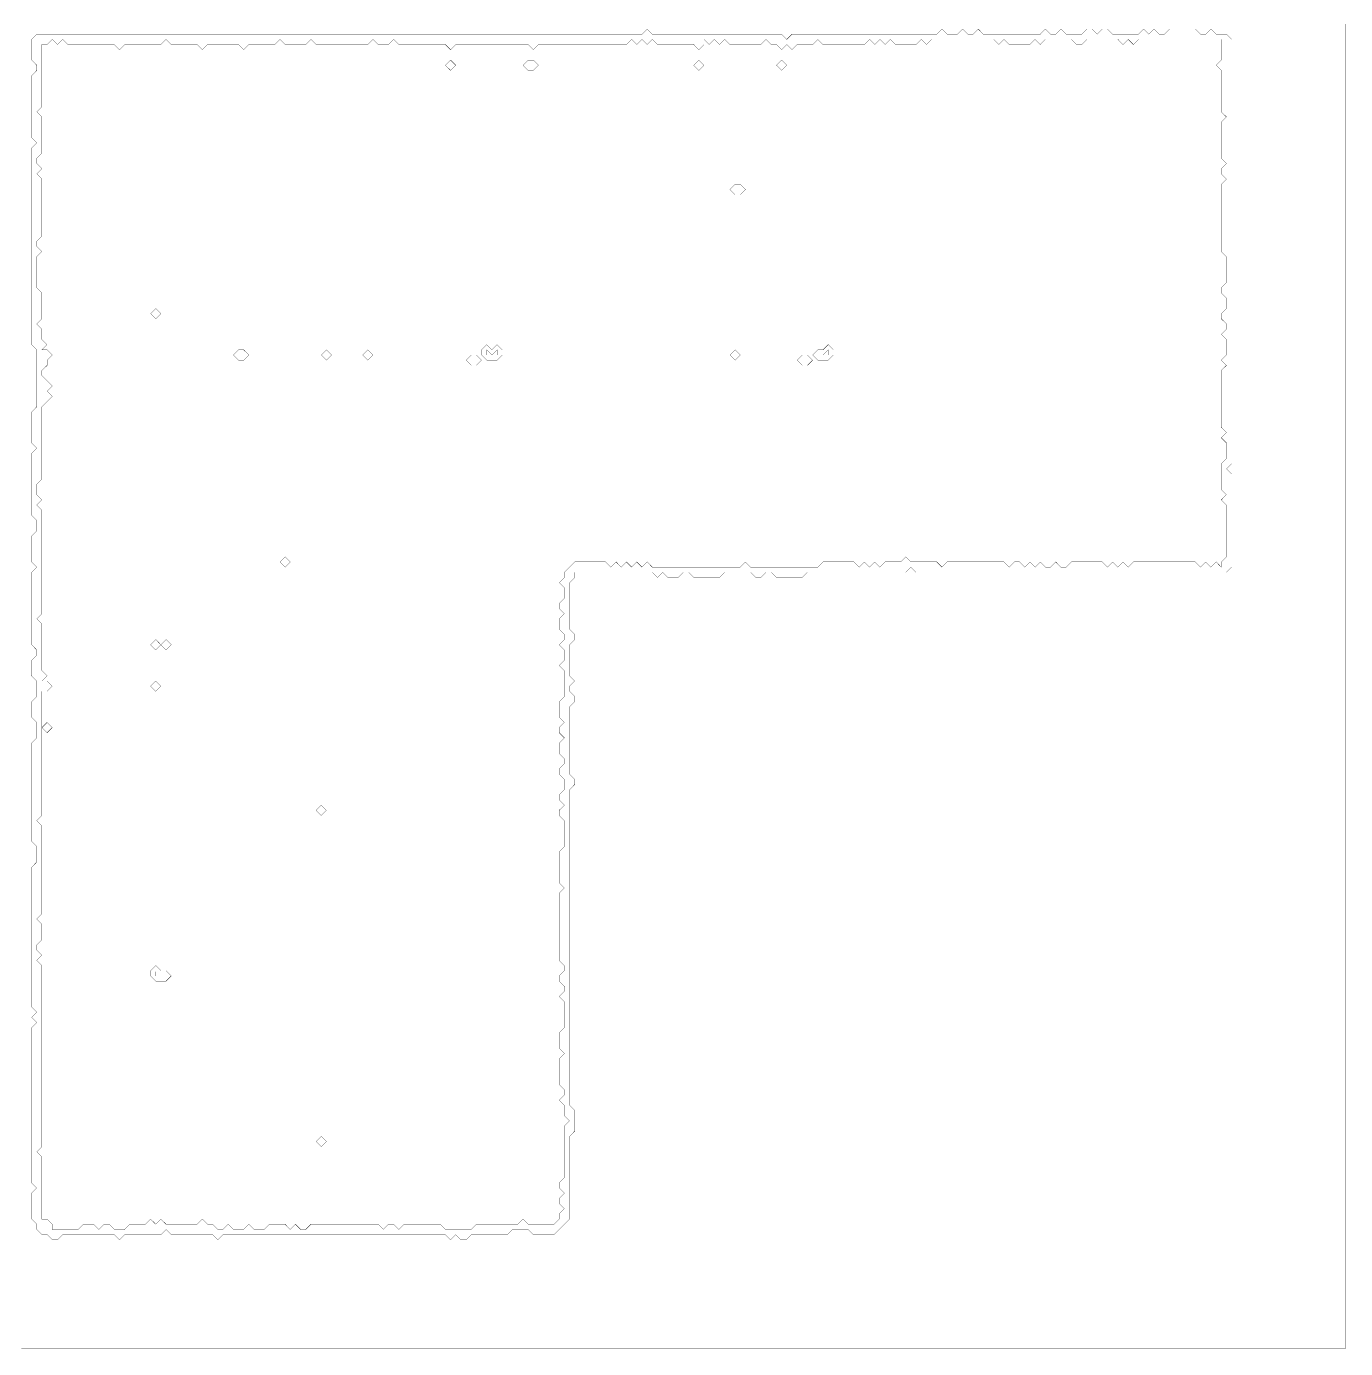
# Model space of a CAD drawing. Header units: metres. Extents: x 0 to 5298, y -5298 to 0.
# Drawn here: x 2654 to 5298, y -5298 to -2649 of the extents above; entities that cross this region are included whole.
import ezdxf

# ---------------------------------------------------------------- set-up
doc = ezdxf.new("R2010")
doc.units = ezdxf.units.M
doc.layers.add('conductor', color=1, linetype='Continuous')
doc.layers.add('substrate', color=5, linetype='Continuous')

msp = doc.modelspace()

# ---------------------------------------------------------------- linework, layer by layer
at = {"layer": 'conductor', "const_width": 0.5}
for points in [[(2705.8, -2674.7), (2695.5, -2685.1), (2685.1, -2685.1), (2685.1, -2695.5), (2685.1, -2705.8), (2685.1, -2716.2), (2685.1, -2726.6), (2685.1, -2736.9), (2685.1, -2747.3), (2685.1, -2757.7), (2685.1, -2768), (2685.1, -2778.4), (2685.1, -2788.8), (2685.1, -2799.1), (2685.1, -2809.5), (2674.7, -2819.9), (2685.1, -2830.2), (2685.1, -2840.6), (2685.1, -2851), (2685.1, -2861.3), (2685.1, -2871.7), (2685.1, -2882.1), (2685.1, -2892.4), (2685.1, -2902.8), (2674.7, -2913.2), (2674.7, -2923.5), (2685.1, -2933.9), (2674.7, -2944.3), (2685.1, -2954.6), (2685.1, -2965), (2685.1, -2975.4), (2685.1, -2985.8), (2685.1, -2996.1), (2685.1, -3006.5), (2685.1, -3016.9), (2685.1, -3027.2), (2685.1, -3037.6), (2685.1, -3048), (2685.1, -3058.3), (2685.1, -3068.7), (2674.7, -3079.1), (2674.7, -3089.4), (2685.1, -3099.8), (2674.7, -3110.2), (2674.7, -3120.5), (2674.7, -3130.9), (2674.7, -3141.3), (2674.7, -3151.6), (2674.7, -3162), (2674.7, -3172.4), (2685.1, -3182.7), (2685.1, -3193.1), (2685.1, -3203.5), (2685.1, -3213.8), (2685.1, -3224.2), (2685.1, -3234.6), (2674.7, -3244.9), (2685.1, -3255.3), (2685.1, -3265.7), (2685.1, -3276), (2695.5, -3286.4), (2685.1, -3296.8), (2695.5, -3296.8), (2705.8, -3307.1), (2695.5, -3317.5), (2695.5, -3327.9), (2685.1, -3338.2), (2685.1, -3348.6), (2695.5, -3359), (2705.8, -3369.3), (2695.5, -3379.7), (2705.8, -3390.1), (2695.5, -3400.4), (2685.1, -3410.8), (2685.1, -3421.2), (2685.1, -3431.5), (2685.1, -3441.9), (2685.1, -3452.3), (2685.1, -3462.6), (2685.1, -3473), (2685.1, -3483.4), (2685.1, -3493.7), (2685.1, -3504.1), (2685.1, -3514.5), (2685.1, -3524.8), (2685.1, -3535.2), (2685.1, -3545.6), (2685.1, -3555.9), (2674.7, -3566.3), (2674.7, -3576.7), (2674.7, -3587), (2685.1, -3597.4), (2674.7, -3607.8), (2685.1, -3618.1), (2685.1, -3628.5), (2685.1, -3638.9), (2685.1, -3649.2), (2685.1, -3659.6), (2685.1, -3670), (2685.1, -3680.4), (2685.1, -3690.7), (2685.1, -3701.1), (2685.1, -3711.5), (2685.1, -3721.8), (2685.1, -3732.2), (2685.1, -3742.6), (2685.1, -3752.9), (2685.1, -3763.3), (2685.1, -3773.7), (2685.1, -3784), (2685.1, -3794.4), (2685.1, -3804.8), (2685.1, -3815.1), (2685.1, -3825.5), (2674.7, -3835.9), (2685.1, -3846.2), (2685.1, -3856.6), (2685.1, -3867), (2685.1, -3877.3), (2685.1, -3887.7), (2685.1, -3898.1), (2685.1, -3908.4), (2685.1, -3918.8), (2685.1, -3929.2), (2685.1, -3939.5), (2695.5, -3949.9), (2685.1, -3960.3), (2695.5, -3960.3), (2705.8, -3970.6), (2695.5, -3981), (2685.1, -3981), (2685.1, -3991.4), (2685.1, -4001.7), (2685.1, -4012.1), (2685.1, -4022.5), (2685.1, -4032.8), (2685.1, -4043.2), (2685.1, -4053.6), (2685.1, -4063.9), (2685.1, -4074.3), (2685.1, -4084.7), (2685.1, -4095), (2685.1, -4105.4), (2685.1, -4115.8), (2685.1, -4126.1), (2685.1, -4136.5), (2685.1, -4146.9), (2685.1, -4157.2), (2685.1, -4167.6), (2685.1, -4178), (2685.1, -4188.3), (2685.1, -4198.7), (2685.1, -4209.1), (2685.1, -4219.4), (2685.1, -4229.8), (2674.7, -4240.2), (2685.1, -4250.5), (2685.1, -4260.9), (2685.1, -4271.3), (2685.1, -4281.6), (2685.1, -4292), (2685.1, -4302.4), (2685.1, -4312.8), (2685.1, -4323.1), (2685.1, -4333.5), (2685.1, -4343.9), (2685.1, -4354.2), (2685.1, -4364.6), (2685.1, -4375), (2685.1, -4385.3), (2685.1, -4395.7), (2685.1, -4406.1), (2685.1, -4416.4), (2685.1, -4426.8), (2674.7, -4437.2), (2685.1, -4447.5), (2685.1, -4457.9), (2685.1, -4468.3), (2685.1, -4478.6), (2674.7, -4489), (2674.7, -4499.4), (2685.1, -4509.7), (2674.7, -4520.1), (2685.1, -4530.5), (2685.1, -4540.8), (2685.1, -4551.2), (2685.1, -4561.6), (2685.1, -4571.9), (2685.1, -4582.3), (2685.1, -4592.7), (2685.1, -4603), (2685.1, -4613.4), (2685.1, -4623.8), (2685.1, -4634.1), (2685.1, -4644.5), (2685.1, -4654.9), (2685.1, -4665.2), (2685.1, -4675.6), (2685.1, -4686), (2685.1, -4696.3), (2685.1, -4706.7), (2685.1, -4717.1), (2685.1, -4727.4), (2685.1, -4737.8), (2685.1, -4748.2), (2685.1, -4758.5), (2685.1, -4768.9), (2685.1, -4779.3), (2685.1, -4789.6), (2685.1, -4800), (2685.1, -4810.4), (2685.1, -4820.7), (2685.1, -4831.1), (2685.1, -4841.5), (2685.1, -4851.8), (2685.1, -4862.2), (2685.1, -4872.6), (2685.1, -4882.9), (2685.1, -4893.3), (2674.7, -4903.7), (2685.1, -4914), (2685.1, -4924.4), (2685.1, -4934.8), (2685.1, -4945.1), (2685.1, -4955.5), (2685.1, -4965.9), (2685.1, -4976.2), (2685.1, -4986.6), (2685.1, -4997), (2685.1, -5007.4), (2685.1, -5017.7), (2685.1, -5028.1), (2685.1, -5038.5), (2695.5, -5038.5), (2705.8, -5048.8), (2705.8, -5059.2), (2716.2, -5059.2), (2726.6, -5059.2), (2736.9, -5059.2), (2747.3, -5059.2), (2757.7, -5059.2), (2768, -5048.8), (2778.4, -5048.8), (2788.8, -5048.8), (2799.1, -5059.2), (2809.5, -5048.8), (2819.9, -5048.8), (2830.2, -5059.2), (2840.6, -5059.2), (2851, -5059.2), (2861.3, -5048.8), (2871.7, -5048.8), (2882.1, -5048.8), (2892.4, -5048.8), (2902.8, -5038.5), (2913.2, -5048.8), (2923.5, -5038.5), (2933.9, -5048.8), (2944.3, -5048.8), (2954.6, -5048.8), (2965, -5048.8), (2975.4, -5048.8), (2985.8, -5048.8), (2996.1, -5048.8), (3006.5, -5038.5), (3016.9, -5048.8), (3027.2, -5048.8), (3037.6, -5059.2), (3048, -5059.2), (3058.3, -5048.8), (3068.7, -5059.2), (3079.1, -5059.2), (3089.4, -5059.2), (3099.8, -5048.8), (3110.2, -5059.2), (3120.5, -5059.2), (3130.9, -5059.2), (3141.3, -5048.8), (3151.6, -5048.8), (3162, -5048.8), (3172.4, -5048.8), (3182.7, -5059.2), (3193.1, -5048.8), (3203.5, -5059.2), (3213.8, -5059.2), (3224.2, -5048.8), (3234.6, -5048.8), (3244.9, -5048.8), (3255.3, -5048.8), (3265.7, -5048.8), (3276, -5048.8), (3286.4, -5048.8), (3296.8, -5048.8), (3307.1, -5048.8), (3317.5, -5048.8), (3327.9, -5048.8), (3338.2, -5048.8), (3348.6, -5048.8), (3359, -5048.8), (3369.3, -5059.2), (3379.7, -5048.8), (3390.1, -5048.8), (3400.4, -5059.2), (3410.8, -5048.8), (3421.2, -5048.8), (3431.5, -5048.8), (3441.9, -5048.8), (3452.3, -5048.8), (3462.6, -5048.8), (3473, -5048.8), (3483.4, -5048.8), (3493.7, -5059.2), (3504.1, -5059.2), (3514.5, -5059.2), (3524.8, -5059.2), (3535.2, -5059.2), (3545.6, -5059.2), (3555.9, -5048.8), (3566.3, -5048.8), (3576.7, -5048.8), (3587, -5048.8), (3597.4, -5048.8), (3607.8, -5048.8), (3618.1, -5048.8), (3628.5, -5048.8), (3638.9, -5048.8), (3649.2, -5038.5), (3659.6, -5048.8), (3670, -5048.8), (3680.4, -5048.8), (3690.7, -5048.8), (3701.1, -5048.8), (3711.5, -5048.8), (3721.8, -5038.5), (3721.8, -5028.1), (3732.2, -5017.7), (3721.8, -5007.4), (3721.8, -4997), (3732.2, -4986.6), (3721.8, -4976.2), (3721.8, -4965.9), (3732.2, -4955.5), (3732.2, -4945.1), (3732.2, -4934.8), (3732.2, -4924.4), (3732.2, -4914), (3732.2, -4903.7), (3732.2, -4893.3), (3732.2, -4882.9), (3732.2, -4872.6), (3732.2, -4862.2), (3732.2, -4851.8), (3742.6, -4841.5), (3732.2, -4831.1), (3732.2, -4820.7), (3732.2, -4810.4), (3721.8, -4800), (3732.2, -4789.6), (3732.2, -4779.3), (3721.8, -4768.9), (3721.8, -4758.5), (3721.8, -4748.2), (3721.8, -4737.8), (3721.8, -4727.4), (3721.8, -4717.1), (3732.2, -4706.7), (3721.8, -4696.3), (3721.8, -4686), (3721.8, -4675.6), (3721.8, -4665.2), (3732.2, -4654.9), (3732.2, -4644.5), (3732.2, -4634.1), (3732.2, -4623.8), (3732.2, -4613.4), (3732.2, -4603), (3721.8, -4592.7), (3732.2, -4582.3), (3732.2, -4571.9), (3721.8, -4561.6), (3721.8, -4551.2), (3732.2, -4540.8), (3732.2, -4530.5), (3721.8, -4520.1), (3721.8, -4509.7), (3721.8, -4499.4), (3721.8, -4489), (3721.8, -4478.6), (3721.8, -4468.3), (3721.8, -4457.9), (3721.8, -4447.5), (3721.8, -4437.2), (3721.8, -4426.8), (3721.8, -4416.4), (3721.8, -4406.1), (3721.8, -4395.7), (3721.8, -4385.3), (3732.2, -4375), (3721.8, -4364.6), (3721.8, -4354.2), (3721.8, -4343.9), (3721.8, -4333.5), (3721.8, -4323.1), (3721.8, -4312.8), (3721.8, -4302.4), (3732.2, -4292), (3732.2, -4281.6), (3732.2, -4271.3), (3732.2, -4260.9), (3732.2, -4250.5), (3732.2, -4240.2), (3721.8, -4229.8), (3721.8, -4219.4), (3732.2, -4209.1), (3721.8, -4198.7), (3721.8, -4188.3), (3732.2, -4178), (3732.2, -4167.6), (3732.2, -4157.2), (3721.8, -4146.9), (3721.8, -4136.5), (3732.2, -4126.1), (3732.2, -4115.8), (3721.8, -4105.4), (3721.8, -4095), (3721.8, -4084.7), (3732.2, -4074.3), (3721.8, -4063.9), (3721.8, -4053.6), (3732.2, -4043.2), (3721.8, -4032.8), (3721.8, -4022.5), (3721.8, -4012.1), (3721.8, -4001.7), (3732.2, -3991.4), (3732.2, -3981), (3732.2, -3970.6), (3732.2, -3960.3), (3732.2, -3949.9), (3732.2, -3939.5), (3721.8, -3929.2), (3732.2, -3918.8), (3732.2, -3908.4), (3732.2, -3898.1), (3721.8, -3887.7), (3732.2, -3877.3), (3732.2, -3867), (3721.8, -3856.6), (3721.8, -3846.2), (3721.8, -3835.9), (3732.2, -3825.5), (3721.8, -3815.1), (3721.8, -3804.8), (3732.2, -3794.4), (3732.2, -3784), (3732.2, -3773.7), (3721.8, -3763.3), (3732.2, -3752.9), (3732.2, -3742.6), (3742.6, -3732.2), (3752.9, -3721.8), (3763.3, -3721.8), (3773.7, -3721.8), (3784, -3721.8), (3794.4, -3721.8), (3804.8, -3721.8), (3815.1, -3721.8), (3825.5, -3732.2), (3835.9, -3721.8), (3846.2, -3732.2), (3856.6, -3721.8), (3867, -3732.2), (3877.3, -3721.8), (3887.7, -3732.2), (3898.1, -3721.8), (3908.4, -3732.2), (3918.8, -3732.2), (3929.2, -3732.2), (3939.5, -3732.2), (3949.9, -3732.2), (3960.3, -3732.2), (3970.6, -3732.2), (3981, -3732.2), (3991.4, -3732.2), (4001.7, -3732.2), (4012.1, -3732.2), (4022.5, -3732.2), (4032.8, -3732.2), (4043.2, -3732.2), (4053.6, -3732.2), (4063.9, -3732.2), (4074.3, -3732.2), (4084.7, -3732.2), (4095, -3721.8), (4105.4, -3732.2), (4115.8, -3732.2), (4126.1, -3732.2), (4136.5, -3732.2), (4146.9, -3732.2), (4157.2, -3732.2), (4167.6, -3732.2), (4178, -3732.2), (4188.3, -3732.2), (4198.7, -3732.2), (4209.1, -3732.2), (4219.4, -3732.2), (4229.8, -3732.2), (4240.2, -3732.2), (4250.5, -3721.8), (4260.9, -3721.8), (4271.3, -3721.8), (4281.6, -3721.8), (4292, -3721.8), (4302.4, -3721.8), (4312.8, -3721.8), (4323.1, -3732.2), (4333.5, -3721.8), (4343.9, -3732.2), (4354.2, -3721.8), (4364.6, -3732.2), (4375, -3721.8), (4385.3, -3721.8), (4395.7, -3721.8), (4406.1, -3721.8), (4416.4, -3711.5), (4426.8, -3721.8), (4437.2, -3721.8), (4447.5, -3721.8), (4457.9, -3721.8), (4468.3, -3721.8), (4478.6, -3721.8), (4489, -3732.2), (4499.4, -3721.8), (4509.7, -3721.8), (4520.1, -3721.8), (4530.5, -3721.8), (4540.8, -3721.8), (4551.2, -3721.8), (4561.6, -3721.8), (4571.9, -3721.8), (4582.3, -3721.8), (4592.7, -3721.8), (4603, -3721.8), (4613.4, -3721.8), (4623.8, -3732.2), (4634.1, -3721.8), (4644.5, -3721.8), (4654.9, -3732.2), (4665.2, -3721.8), (4675.6, -3732.2), (4686, -3721.8), (4696.3, -3732.2), (4706.7, -3732.2), (4717.1, -3721.8), (4727.4, -3732.2), (4737.8, -3732.2), (4748.2, -3721.8), (4758.5, -3721.8), (4768.9, -3721.8), (4779.3, -3721.8), (4789.6, -3721.8), (4800, -3721.8), (4810.4, -3721.8), (4820.7, -3732.2), (4831.1, -3721.8), (4841.5, -3732.2), (4851.8, -3721.8), (4862.2, -3732.2), (4872.6, -3721.8), (4882.9, -3721.8), (4893.3, -3721.8), (4903.7, -3721.8), (4914, -3721.8), (4924.4, -3721.8), (4934.8, -3721.8), (4945.1, -3721.8), (4955.5, -3721.8), (4965.9, -3721.8), (4976.2, -3721.8), (4986.6, -3721.8), (4997, -3721.8), (5007.4, -3732.2), (5017.7, -3721.8), (5028.1, -3732.2), (5038.5, -3721.8), (5048.8, -3732.2), (5048.8, -3721.8), (5059.2, -3711.5), (5059.2, -3701.1), (5059.2, -3690.7), (5059.2, -3680.4), (5059.2, -3670), (5059.2, -3659.6), (5059.2, -3649.2), (5059.2, -3638.9), (5059.2, -3628.5), (5059.2, -3618.1), (5059.2, -3607.8), (5048.8, -3597.4), (5059.2, -3587), (5048.8, -3576.7), (5048.8, -3566.3), (5048.8, -3555.9), (5048.8, -3545.6), (5048.8, -3535.2), (5048.8, -3524.8), (5059.2, -3514.5), (5059.2, -3504.1), (5059.2, -3493.7), (5059.2, -3483.4), (5048.8, -3473), (5059.2, -3462.6), (5048.8, -3452.3), (5048.8, -3441.9), (5048.8, -3431.5), (5048.8, -3421.2), (5048.8, -3410.8), (5048.8, -3400.4), (5048.8, -3390.1), (5048.8, -3379.7), (5048.8, -3369.3), (5048.8, -3359), (5048.8, -3348.6), (5048.8, -3338.2), (5059.2, -3327.9), (5048.8, -3317.5), (5059.2, -3307.1), (5059.2, -3296.8), (5059.2, -3286.4), (5059.2, -3276), (5048.8, -3265.7), (5059.2, -3255.3), (5059.2, -3244.9), (5048.8, -3234.6), (5048.8, -3224.2), (5059.2, -3213.8), (5059.2, -3203.5), (5059.2, -3193.1), (5048.8, -3182.7), (5048.8, -3172.4), (5059.2, -3162), (5059.2, -3151.6), (5059.2, -3141.3), (5059.2, -3130.9), (5059.2, -3120.5), (5059.2, -3110.2), (5048.8, -3099.8), (5048.8, -3089.4), (5048.8, -3079.1), (5048.8, -3068.7), (5048.8, -3058.3), (5048.8, -3048), (5048.8, -3037.6), (5048.8, -3027.2), (5048.8, -3016.9), (5048.8, -3006.5), (5048.8, -2996.1), (5048.8, -2985.8), (5048.8, -2975.4), (5048.8, -2965), (5059.2, -2954.6), (5048.8, -2944.3), (5048.8, -2933.9), (5059.2, -2923.5), (5048.8, -2913.2), (5048.8, -2902.8), (5048.8, -2892.4), (5048.8, -2882.1), (5048.8, -2871.7), (5048.8, -2861.3), (5048.8, -2851), (5048.8, -2840.6), (5059.2, -2830.2), (5048.8, -2819.9), (5048.8, -2809.5), (5048.8, -2799.1), (5048.8, -2788.8), (5048.8, -2778.4), (5048.8, -2768), (5048.8, -2757.7), (5048.8, -2747.3), (5048.8, -2736.9), (5038.5, -2726.6), (5048.8, -2716.2), (5048.8, -2705.8), (5048.8, -2695.5), (5048.8, -2685.1), (5048.8, -2674.7), (5038.5, -2674.7), (5028.1, -2674.7), (5017.7, -2674.7), (5007.4, -2674.7), (4997, -2674.7), (4986.6, -2674.7), (4976.2, -2674.7), (4965.9, -2674.7), (4955.5, -2674.7), (4945.1, -2674.7), (4934.8, -2674.7), (4924.4, -2674.7), (4914, -2674.7), (4903.7, -2674.7), (4893.3, -2674.7), (4882.9, -2674.7), (4872.6, -2685.1), (4862.2, -2674.7), (4851.8, -2685.1), (4841.5, -2674.7), (4831.1, -2674.7), (4820.7, -2674.7), (4810.4, -2674.7), (4800, -2674.7), (4789.6, -2674.7), (4779.3, -2674.7), (4768.9, -2685.1), (4758.5, -2685.1), (4748.2, -2674.7), (4737.8, -2674.7), (4727.4, -2674.7), (4717.1, -2674.7), (4706.7, -2674.7), (4696.3, -2674.7), (4686, -2685.1), (4675.6, -2674.7), (4665.2, -2685.1), (4654.9, -2685.1), (4644.5, -2685.1), (4634.1, -2685.1), (4623.8, -2685.1), (4613.4, -2674.7), (4603, -2685.1), (4592.7, -2674.7), (4582.3, -2674.7), (4571.9, -2674.7), (4561.6, -2674.7), (4551.2, -2674.7), (4540.8, -2674.7), (4530.5, -2674.7), (4520.1, -2674.7), (4509.7, -2674.7), (4499.4, -2674.7), (4489, -2674.7), (4478.6, -2674.7), (4468.3, -2674.7), (4457.9, -2685.1), (4447.5, -2674.7), (4437.2, -2685.1), (4426.8, -2685.1), (4416.4, -2685.1), (4406.1, -2685.1), (4395.7, -2685.1), (4385.3, -2674.7), (4375, -2685.1), (4364.6, -2674.7), (4354.2, -2685.1), (4343.9, -2674.7), (4333.5, -2685.1), (4323.1, -2685.1), (4312.8, -2685.1), (4302.4, -2685.1), (4292, -2685.1), (4281.6, -2685.1), (4271.3, -2685.1), (4260.9, -2685.1), (4250.5, -2685.1), (4240.2, -2674.7), (4229.8, -2685.1), (4219.4, -2685.1), (4209.1, -2685.1), (4198.7, -2685.1), (4188.3, -2695.5), (4178, -2685.1), (4167.6, -2695.5), (4157.2, -2685.1), (4146.9, -2685.1), (4136.5, -2674.7), (4126.1, -2685.1), (4115.8, -2685.1), (4105.4, -2685.1), (4095, -2685.1), (4084.7, -2685.1), (4074.3, -2685.1), (4063.9, -2685.1), (4053.6, -2674.7), (4043.2, -2685.1), (4032.8, -2674.7), (4022.5, -2685.1), (4012.1, -2674.7), (4012.1, -2685.1), (4001.7, -2695.5), (3991.4, -2685.1), (3981, -2685.1), (3970.6, -2685.1), (3960.3, -2685.1), (3949.9, -2685.1), (3939.5, -2685.1), (3929.2, -2685.1), (3918.8, -2685.1), (3908.4, -2674.7), (3898.1, -2685.1), (3887.7, -2674.7), (3877.3, -2685.1), (3867, -2674.7), (3856.6, -2685.1), (3846.2, -2685.1), (3835.9, -2685.1), (3825.5, -2685.1), (3815.1, -2685.1), (3804.8, -2685.1), (3794.4, -2685.1), (3784, -2685.1), (3773.7, -2685.1), (3763.3, -2685.1), (3752.9, -2685.1), (3742.6, -2685.1), (3732.2, -2685.1), (3721.8, -2685.1), (3711.5, -2685.1), (3701.1, -2685.1), (3690.7, -2685.1), (3680.4, -2685.1), (3670, -2695.5), (3659.6, -2685.1), (3649.2, -2685.1), (3638.9, -2685.1), (3628.5, -2685.1), (3618.1, -2685.1), (3607.8, -2685.1), (3597.4, -2685.1), (3587, -2685.1), (3576.7, -2685.1), (3566.3, -2685.1), (3555.9, -2685.1), (3545.6, -2685.1), (3535.2, -2685.1), (3524.8, -2685.1), (3514.5, -2685.1), (3504.1, -2695.5), (3493.7, -2685.1), (3483.4, -2685.1), (3473, -2685.1), (3462.6, -2685.1), (3452.3, -2685.1), (3441.9, -2685.1), (3431.5, -2685.1), (3421.2, -2685.1), (3410.8, -2685.1), (3400.4, -2685.1), (3390.1, -2674.7), (3379.7, -2685.1), (3369.3, -2685.1), (3359, -2685.1), (3348.6, -2674.7), (3338.2, -2685.1), (3327.9, -2685.1), (3317.5, -2685.1), (3307.1, -2685.1), (3296.8, -2685.1), (3286.4, -2685.1), (3276, -2685.1), (3265.7, -2685.1), (3255.3, -2685.1), (3244.9, -2685.1), (3234.6, -2685.1), (3224.2, -2674.7), (3213.8, -2685.1), (3203.5, -2685.1), (3193.1, -2685.1), (3182.7, -2685.1), (3172.4, -2685.1), (3162, -2674.7), (3151.6, -2685.1), (3141.3, -2685.1), (3130.9, -2685.1), (3120.5, -2685.1), (3110.2, -2685.1), (3099.8, -2685.1), (3089.4, -2695.5), (3079.1, -2685.1), (3068.7, -2685.1), (3058.3, -2685.1), (3048, -2685.1), (3037.6, -2685.1), (3027.2, -2685.1), (3016.9, -2685.1), (3006.5, -2695.5), (2996.1, -2685.1), (2985.8, -2685.1), (2975.4, -2685.1), (2965, -2685.1), (2954.6, -2685.1), (2944.3, -2685.1), (2933.9, -2674.7), (2923.5, -2685.1), (2913.2, -2685.1), (2902.8, -2685.1), (2892.4, -2685.1), (2882.1, -2685.1), (2871.7, -2685.1), (2861.3, -2685.1), (2851, -2685.1), (2840.6, -2695.5), (2830.2, -2685.1), (2819.9, -2685.1), (2809.5, -2685.1), (2799.1, -2685.1), (2788.8, -2685.1), (2778.4, -2685.1), (2768, -2685.1), (2757.7, -2685.1), (2747.3, -2685.1), (2736.9, -2685.1), (2726.6, -2674.7), (2716.2, -2685.1)], [(3493.7, -2726.6), (3504.1, -2716.2), (3514.5, -2726.6), (3504.1, -2736.9)], [(3649.2, -2726.6), (3659.6, -2716.2), (3670, -2716.2), (3680.4, -2726.6), (3670, -2736.9), (3659.6, -2736.9)], [(3991.4, -2726.6), (4001.7, -2716.2), (4012.1, -2726.6), (4001.7, -2736.9)], [(4157.2, -2726.6), (4167.6, -2716.2), (4178, -2726.6), (4167.6, -2736.9)], [(4063.9, -2975.4), (4074.3, -2965), (4084.7, -2965), (4095, -2975.4), (4084.7, -2985.8), (4074.3, -2985.8)], [(2902.8, -3224.2), (2913.2, -3213.8), (2923.5, -3224.2), (2913.2, -3234.6)], [(3068.7, -3307.1), (3079.1, -3296.8), (3089.4, -3296.8), (3099.8, -3307.1), (3089.4, -3317.5), (3079.1, -3317.5)], [(3244.9, -3307.1), (3255.3, -3296.8), (3265.7, -3307.1), (3255.3, -3317.5)], [(3327.9, -3307.1), (3338.2, -3296.8), (3348.6, -3307.1), (3338.2, -3317.5)], [(3535.2, -3317.5), (3545.6, -3307.1), (3555.9, -3307.1), (3566.3, -3317.5), (3555.9, -3327.9), (3545.6, -3327.9)], [(3566.3, -3296.8), (3576.7, -3286.4), (3587, -3296.8), (3597.4, -3286.4), (3607.8, -3296.8), (3607.8, -3307.1), (3597.4, -3317.5), (3587, -3317.5), (3576.7, -3317.5), (3566.3, -3307.1)], [(4063.9, -3307.1), (4074.3, -3296.8), (4084.7, -3307.1), (4074.3, -3317.5)], [(4198.7, -3317.5), (4209.1, -3307.1), (4219.4, -3307.1), (4229.8, -3317.5), (4219.4, -3327.9), (4209.1, -3327.9)], [(4250.5, -3296.8), (4260.9, -3286.4), (4271.3, -3296.8), (4271.3, -3307.1), (4260.9, -3317.5), (4250.5, -3317.5), (4240.2, -3317.5), (4229.8, -3307.1), (4240.2, -3296.8)], [(3162, -3721.8), (3172.4, -3711.5), (3182.7, -3721.8), (3172.4, -3732.2)], [(2902.8, -3887.7), (2913.2, -3877.3), (2923.5, -3887.7), (2913.2, -3898.1)], [(2923.5, -3887.7), (2933.9, -3877.3), (2944.3, -3887.7), (2933.9, -3898.1)], [(2902.8, -3970.6), (2913.2, -3960.3), (2923.5, -3970.6), (2913.2, -3981)], [(2685.1, -4053.6), (2695.5, -4043.2), (2705.8, -4053.6), (2695.5, -4063.9)], [(3234.6, -4219.4), (3244.9, -4209.1), (3255.3, -4219.4), (3244.9, -4229.8)], [(2902.8, -4540.8), (2913.2, -4530.5), (2923.5, -4540.8), (2933.9, -4540.8), (2944.3, -4551.2), (2933.9, -4561.6), (2923.5, -4561.6), (2913.2, -4561.6), (2902.8, -4551.2)], [(3234.6, -4882.9), (3244.9, -4872.6), (3255.3, -4882.9), (3244.9, -4893.3)]]:
    msp.add_lwpolyline(points, close=True, dxfattribs=at)
at = {"layer": 'substrate', "const_width": 0.5}
msp.add_lwpolyline([(2643.6, -5297.6), (2654, -5297.6), (2664.4, -5297.6), (2674.7, -5297.6), (2685.1, -5297.6), (2695.5, -5297.6), (2705.8, -5297.6), (2716.2, -5297.6), (2726.6, -5297.6), (2736.9, -5297.6), (2747.3, -5297.6), (2757.7, -5297.6), (2768, -5297.6), (2778.4, -5297.6), (2788.8, -5297.6), (2799.1, -5297.6), (2809.5, -5297.6), (2819.9, -5297.6), (2830.2, -5297.6), (2840.6, -5297.6), (2851, -5297.6), (2861.3, -5297.6), (2871.7, -5297.6), (2882.1, -5297.6), (2892.4, -5297.6), (2902.8, -5297.6), (2913.2, -5297.6), (2923.5, -5297.6), (2933.9, -5297.6), (2944.3, -5297.6), (2954.6, -5297.6), (2965, -5297.6), (2975.4, -5297.6), (2985.8, -5297.6), (2996.1, -5297.6), (3006.5, -5297.6), (3016.9, -5297.6), (3027.2, -5297.6), (3037.6, -5297.6), (3048, -5297.6), (3058.3, -5297.6), (3068.7, -5297.6), (3079.1, -5297.6), (3089.4, -5297.6), (3099.8, -5297.6), (3110.2, -5297.6), (3120.5, -5297.6), (3130.9, -5297.6), (3141.3, -5297.6), (3151.6, -5297.6), (3162, -5297.6), (3172.4, -5297.6), (3182.7, -5297.6), (3193.1, -5297.6), (3203.5, -5297.6), (3213.8, -5297.6), (3224.2, -5297.6), (3234.6, -5297.6), (3244.9, -5297.6), (3255.3, -5297.6), (3265.7, -5297.6), (3276, -5297.6), (3286.4, -5297.6), (3296.8, -5297.6), (3307.1, -5297.6), (3317.5, -5297.6), (3327.9, -5297.6), (3338.2, -5297.6), (3348.6, -5297.6), (3359, -5297.6), (3369.3, -5297.6), (3379.7, -5297.6), (3390.1, -5297.6), (3400.4, -5297.6), (3410.8, -5297.6), (3421.2, -5297.6), (3431.5, -5297.6), (3441.9, -5297.6), (3452.3, -5297.6), (3462.6, -5297.6), (3473, -5297.6), (3483.4, -5297.6), (3493.7, -5297.6), (3504.1, -5297.6), (3514.5, -5297.6), (3524.8, -5297.6), (3535.2, -5297.6), (3545.6, -5297.6), (3555.9, -5297.6), (3566.3, -5297.6), (3576.7, -5297.6), (3587, -5297.6), (3597.4, -5297.6), (3607.8, -5297.6), (3618.1, -5297.6), (3628.5, -5297.6), (3638.9, -5297.6), (3649.2, -5297.6), (3659.6, -5297.6), (3670, -5297.6), (3680.4, -5297.6), (3690.7, -5297.6), (3701.1, -5297.6), (3711.5, -5297.6), (3721.8, -5297.6), (3732.2, -5297.6), (3742.6, -5297.6), (3752.9, -5297.6), (3763.3, -5297.6), (3773.7, -5297.6), (3784, -5297.6), (3794.4, -5297.6), (3804.8, -5297.6), (3815.1, -5297.6), (3825.5, -5297.6), (3835.9, -5297.6), (3846.2, -5297.6), (3856.6, -5297.6), (3867, -5297.6), (3877.3, -5297.6), (3887.7, -5297.6), (3898.1, -5297.6), (3908.4, -5297.6), (3918.8, -5297.6), (3929.2, -5297.6), (3939.5, -5297.6), (3949.9, -5297.6), (3960.3, -5297.6), (3970.6, -5297.6), (3981, -5297.6), (3991.4, -5297.6), (4001.7, -5297.6), (4012.1, -5297.6), (4022.5, -5297.6), (4032.8, -5297.6), (4043.2, -5297.6), (4053.6, -5297.6), (4063.9, -5297.6), (4074.3, -5297.6), (4084.7, -5297.6), (4095, -5297.6), (4105.4, -5297.6), (4115.8, -5297.6), (4126.1, -5297.6), (4136.5, -5297.6), (4146.9, -5297.6), (4157.2, -5297.6), (4167.6, -5297.6), (4178, -5297.6), (4188.3, -5297.6), (4198.7, -5297.6), (4209.1, -5297.6), (4219.4, -5297.6), (4229.8, -5297.6), (4240.2, -5297.6), (4250.5, -5297.6), (4260.9, -5297.6), (4271.3, -5297.6), (4281.6, -5297.6), (4292, -5297.6), (4302.4, -5297.6), (4312.8, -5297.6), (4323.1, -5297.6), (4333.5, -5297.6), (4343.9, -5297.6), (4354.2, -5297.6), (4364.6, -5297.6), (4375, -5297.6), (4385.3, -5297.6), (4395.7, -5297.6), (4406.1, -5297.6), (4416.4, -5297.6), (4426.8, -5297.6), (4437.2, -5297.6), (4447.5, -5297.6), (4457.9, -5297.6), (4468.3, -5297.6), (4478.6, -5297.6), (4489, -5297.6), (4499.4, -5297.6), (4509.7, -5297.6), (4520.1, -5297.6), (4530.5, -5297.6), (4540.8, -5297.6), (4551.2, -5297.6), (4561.6, -5297.6), (4571.9, -5297.6), (4582.3, -5297.6), (4592.7, -5297.6), (4603, -5297.6), (4613.4, -5297.6), (4623.8, -5297.6), (4634.1, -5297.6), (4644.5, -5297.6), (4654.9, -5297.6), (4665.2, -5297.6), (4675.6, -5297.6), (4686, -5297.6), (4696.3, -5297.6), (4706.7, -5297.6), (4717.1, -5297.6), (4727.4, -5297.6), (4737.8, -5297.6), (4748.2, -5297.6), (4758.5, -5297.6), (4768.9, -5297.6), (4779.3, -5297.6), (4789.6, -5297.6), (4800, -5297.6), (4810.4, -5297.6), (4820.7, -5297.6), (4831.1, -5297.6), (4841.5, -5297.6), (4851.8, -5297.6), (4862.2, -5297.6), (4872.6, -5297.6), (4882.9, -5297.6), (4893.3, -5297.6), (4903.7, -5297.6), (4914, -5297.6), (4924.4, -5297.6), (4934.8, -5297.6), (4945.1, -5297.6), (4955.5, -5297.6), (4965.9, -5297.6), (4976.2, -5297.6), (4986.6, -5297.6), (4997, -5297.6), (5007.4, -5297.6), (5017.7, -5297.6), (5028.1, -5297.6), (5038.5, -5297.6), (5048.8, -5297.6), (5059.2, -5297.6), (5069.6, -5297.6), (5079.9, -5297.6), (5090.3, -5297.6), (5100.7, -5297.6), (5111, -5297.6), (5121.4, -5297.6), (5131.8, -5297.6), (5142.1, -5297.6), (5152.5, -5297.6), (5162.9, -5297.6), (5173.2, -5297.6), (5183.6, -5297.6), (5194, -5297.6), (5204.3, -5297.6), (5214.7, -5297.6), (5225.1, -5297.6), (5235.4, -5297.6), (5245.8, -5297.6), (5256.2, -5297.6), (5266.5, -5297.6), (5276.9, -5297.6), (5287.3, -5297.6), (5297.6, -5297.6), (5297.6, -5287.3), (5297.6, -5276.9), (5297.6, -5266.5), (5297.6, -5256.2), (5297.6, -5245.8), (5297.6, -5235.4), (5297.6, -5225.1), (5297.6, -5214.7), (5297.6, -5204.3), (5297.6, -5194), (5297.6, -5183.6), (5297.6, -5173.2), (5297.6, -5162.9), (5297.6, -5152.5), (5297.6, -5142.1), (5297.6, -5131.8), (5297.6, -5121.4), (5297.6, -5111), (5297.6, -5100.7), (5297.6, -5090.3), (5297.6, -5079.9), (5297.6, -5069.6), (5297.6, -5059.2), (5297.6, -5048.8), (5297.6, -5038.5), (5297.6, -5028.1), (5297.6, -5017.7), (5297.6, -5007.4), (5297.6, -4997), (5297.6, -4986.6), (5297.6, -4976.2), (5297.6, -4965.9), (5297.6, -4955.5), (5297.6, -4945.1), (5297.6, -4934.8), (5297.6, -4924.4), (5297.6, -4914), (5297.6, -4903.7), (5297.6, -4893.3), (5297.6, -4882.9), (5297.6, -4872.6), (5297.6, -4862.2), (5297.6, -4851.8), (5297.6, -4841.5), (5297.6, -4831.1), (5297.6, -4820.7), (5297.6, -4810.4), (5297.6, -4800), (5297.6, -4789.6), (5297.6, -4779.3), (5297.6, -4768.9), (5297.6, -4758.5), (5297.6, -4748.2), (5297.6, -4737.8), (5297.6, -4727.4), (5297.6, -4717.1), (5297.6, -4706.7), (5297.6, -4696.3), (5297.6, -4686), (5297.6, -4675.6), (5297.6, -4665.2), (5297.6, -4654.9), (5297.6, -4644.5), (5297.6, -4634.1), (5297.6, -4623.8), (5297.6, -4613.4), (5297.6, -4603), (5297.6, -4592.7), (5297.6, -4582.3), (5297.6, -4571.9), (5297.6, -4561.6), (5297.6, -4551.2), (5297.6, -4540.8), (5297.6, -4530.5), (5297.6, -4520.1), (5297.6, -4509.7), (5297.6, -4499.4), (5297.6, -4489), (5297.6, -4478.6), (5297.6, -4468.3), (5297.6, -4457.9), (5297.6, -4447.5), (5297.6, -4437.2), (5297.6, -4426.8), (5297.6, -4416.4), (5297.6, -4406.1), (5297.6, -4395.7), (5297.6, -4385.3), (5297.6, -4375), (5297.6, -4364.6), (5297.6, -4354.2), (5297.6, -4343.9), (5297.6, -4333.5), (5297.6, -4323.1), (5297.6, -4312.8), (5297.6, -4302.4), (5297.6, -4292), (5297.6, -4281.6), (5297.6, -4271.3), (5297.6, -4260.9), (5297.6, -4250.5), (5297.6, -4240.2), (5297.6, -4229.8), (5297.6, -4219.4), (5297.6, -4209.1), (5297.6, -4198.7), (5297.6, -4188.3), (5297.6, -4178), (5297.6, -4167.6), (5297.6, -4157.2), (5297.6, -4146.9), (5297.6, -4136.5), (5297.6, -4126.1), (5297.6, -4115.8), (5297.6, -4105.4), (5297.6, -4095), (5297.6, -4084.7), (5297.6, -4074.3), (5297.6, -4063.9), (5297.6, -4053.6), (5297.6, -4043.2), (5297.6, -4032.8), (5297.6, -4022.5), (5297.6, -4012.1), (5297.6, -4001.7), (5297.6, -3991.4), (5297.6, -3981), (5297.6, -3970.6), (5297.6, -3960.3), (5297.6, -3949.9), (5297.6, -3939.5), (5297.6, -3929.2), (5297.6, -3918.8), (5297.6, -3908.4), (5297.6, -3898.1), (5297.6, -3887.7), (5297.6, -3877.3), (5297.6, -3867), (5297.6, -3856.6), (5297.6, -3846.2), (5297.6, -3835.9), (5297.6, -3825.5), (5297.6, -3815.1), (5297.6, -3804.8), (5297.6, -3794.4), (5297.6, -3784), (5297.6, -3773.7), (5297.6, -3763.3), (5297.6, -3752.9), (5297.6, -3742.6), (5297.6, -3732.2), (5297.6, -3721.8), (5297.6, -3711.5), (5297.6, -3701.1), (5297.6, -3690.7), (5297.6, -3680.4), (5297.6, -3670), (5297.6, -3659.6), (5297.6, -3649.2), (5297.6, -3638.9), (5297.6, -3628.5), (5297.6, -3618.1), (5297.6, -3607.8), (5297.6, -3597.4), (5297.6, -3587), (5297.6, -3576.7), (5297.6, -3566.3), (5297.6, -3555.9), (5297.6, -3545.6), (5297.6, -3535.2), (5297.6, -3524.8), (5297.6, -3514.5), (5297.6, -3504.1), (5297.6, -3493.7), (5297.6, -3483.4), (5297.6, -3473), (5297.6, -3462.6), (5297.6, -3452.3), (5297.6, -3441.9), (5297.6, -3431.5), (5297.6, -3421.2), (5297.6, -3410.8), (5297.6, -3400.4), (5297.6, -3390.1), (5297.6, -3379.7), (5297.6, -3369.3), (5297.6, -3359), (5297.6, -3348.6), (5297.6, -3338.2), (5297.6, -3327.9), (5297.6, -3317.5), (5297.6, -3307.1), (5297.6, -3296.8), (5297.6, -3286.4), (5297.6, -3276), (5297.6, -3265.7), (5297.6, -3255.3), (5297.6, -3244.9), (5297.6, -3234.6), (5297.6, -3224.2), (5297.6, -3213.8), (5297.6, -3203.5), (5297.6, -3193.1), (5297.6, -3182.7), (5297.6, -3172.4), (5297.6, -3162), (5297.6, -3151.6), (5297.6, -3141.3), (5297.6, -3130.9), (5297.6, -3120.5), (5297.6, -3110.2), (5297.6, -3099.8), (5297.6, -3089.4), (5297.6, -3079.1), (5297.6, -3068.7), (5297.6, -3058.3), (5297.6, -3048), (5297.6, -3037.6), (5297.6, -3027.2), (5297.6, -3016.9), (5297.6, -3006.5), (5297.6, -2996.1), (5297.6, -2985.8), (5297.6, -2975.4), (5297.6, -2965), (5297.6, -2954.6), (5297.6, -2944.3), (5297.6, -2933.9), (5297.6, -2923.5), (5297.6, -2913.2), (5297.6, -2902.8), (5297.6, -2892.4), (5297.6, -2882.1), (5297.6, -2871.7), (5297.6, -2861.3), (5297.6, -2851), (5297.6, -2840.6), (5297.6, -2830.2), (5297.6, -2819.9), (5297.6, -2809.5), (5297.6, -2799.1), (5297.6, -2788.8), (5297.6, -2778.4), (5297.6, -2768), (5297.6, -2757.7), (5297.6, -2747.3), (5297.6, -2736.9), (5297.6, -2726.6), (5297.6, -2716.2), (5297.6, -2705.8), (5297.6, -2695.5), (5297.6, -2685.1), (5297.6, -2674.7), (5297.6, -2664.4), (5297.6, -2654), (5297.6, -2643.6)], dxfattribs=at)
for points in [[(3887.7, -2664.4), (3898.1, -2654), (3908.4, -2664.4), (3918.8, -2664.4), (3929.2, -2664.4), (3939.5, -2664.4), (3949.9, -2664.4), (3960.3, -2664.4), (3970.6, -2664.4), (3981, -2664.4), (3991.4, -2664.4), (4001.7, -2664.4), (4012.1, -2664.4), (4022.5, -2664.4), (4032.8, -2664.4), (4043.2, -2664.4), (4053.6, -2664.4), (4063.9, -2664.4), (4074.3, -2664.4), (4084.7, -2664.4), (4095, -2664.4), (4105.4, -2664.4), (4115.8, -2664.4), (4126.1, -2664.4), (4136.5, -2664.4), (4146.9, -2664.4), (4157.2, -2664.4), (4167.6, -2664.4), (4178, -2674.7), (4188.3, -2664.4), (4198.7, -2664.4), (4209.1, -2664.4), (4219.4, -2664.4), (4229.8, -2664.4), (4240.2, -2664.4), (4250.5, -2664.4), (4260.9, -2664.4), (4271.3, -2664.4), (4281.6, -2664.4), (4292, -2664.4), (4302.4, -2664.4), (4312.8, -2664.4), (4323.1, -2664.4), (4333.5, -2664.4), (4343.9, -2664.4), (4354.2, -2664.4), (4364.6, -2664.4), (4375, -2664.4), (4385.3, -2664.4), (4395.7, -2664.4), (4406.1, -2664.4), (4416.4, -2664.4), (4426.8, -2664.4), (4437.2, -2664.4), (4447.5, -2664.4), (4457.9, -2664.4), (4468.3, -2664.4), (4478.6, -2664.4), (4489, -2654), (4499.4, -2664.4), (4509.7, -2664.4), (4520.1, -2664.4), (4530.5, -2654), (4540.8, -2664.4), (4551.2, -2664.4), (4561.6, -2654), (4571.9, -2664.4), (4582.3, -2664.4), (4592.7, -2664.4), (4603, -2664.4), (4613.4, -2664.4), (4623.8, -2664.4), (4634.1, -2664.4), (4644.5, -2664.4), (4654.9, -2664.4), (4665.2, -2664.4), (4675.6, -2664.4), (4686, -2664.4), (4696.3, -2654), (4706.7, -2664.4), (4717.1, -2664.4), (4727.4, -2654), (4737.8, -2664.4), (4748.2, -2664.4), (4758.5, -2664.4), (4768.9, -2664.4), (4779.3, -2654), (4789.6, -2654), (4800, -2664.4), (4810.4, -2654), (4820.7, -2654), (4831.1, -2664.4), (4841.5, -2664.4), (4851.8, -2664.4), (4862.2, -2664.4), (4872.6, -2664.4), (4882.9, -2664.4), (4893.3, -2654), (4903.7, -2664.4), (4914, -2654), (4924.4, -2664.4), (4934.8, -2664.4), (4945.1, -2654), (4955.5, -2654), (4965.9, -2654), (4976.2, -2654), (4986.6, -2654), (4997, -2654), (5007.4, -2664.4), (5017.7, -2664.4), (5028.1, -2654), (5038.5, -2664.4), (5048.8, -2664.4), (5059.2, -2664.4), (5069.6, -2674.7), (5069.6, -2685.1), (5069.6, -2695.5), (5069.6, -2705.8), (5069.6, -2716.2), (5069.6, -2726.6), (5069.6, -2736.9), (5069.6, -2747.3), (5069.6, -2757.7), (5069.6, -2768), (5069.6, -2778.4), (5069.6, -2788.8), (5069.6, -2799.1), (5069.6, -2809.5), (5069.6, -2819.9), (5069.6, -2830.2), (5069.6, -2840.6), (5069.6, -2851), (5069.6, -2861.3), (5069.6, -2871.7), (5069.6, -2882.1), (5069.6, -2892.4), (5069.6, -2902.8), (5069.6, -2913.2), (5069.6, -2923.5), (5069.6, -2933.9), (5069.6, -2944.3), (5069.6, -2954.6), (5069.6, -2965), (5069.6, -2975.4), (5069.6, -2985.8), (5069.6, -2996.1), (5069.6, -3006.5), (5069.6, -3016.9), (5069.6, -3027.2), (5069.6, -3037.6), (5069.6, -3048), (5069.6, -3058.3), (5069.6, -3068.7), (5069.6, -3079.1), (5069.6, -3089.4), (5069.6, -3099.8), (5069.6, -3110.2), (5069.6, -3120.5), (5069.6, -3130.9), (5069.6, -3141.3), (5069.6, -3151.6), (5069.6, -3162), (5069.6, -3172.4), (5069.6, -3182.7), (5069.6, -3193.1), (5069.6, -3203.5), (5069.6, -3213.8), (5069.6, -3224.2), (5069.6, -3234.6), (5069.6, -3244.9), (5069.6, -3255.3), (5069.6, -3265.7), (5069.6, -3276), (5069.6, -3286.4), (5069.6, -3296.8), (5069.6, -3307.1), (5069.6, -3317.5), (5069.6, -3327.9), (5069.6, -3338.2), (5069.6, -3348.6), (5069.6, -3359), (5069.6, -3369.3), (5069.6, -3379.7), (5069.6, -3390.1), (5069.6, -3400.4), (5069.6, -3410.8), (5069.6, -3421.2), (5069.6, -3431.5), (5069.6, -3441.9), (5069.6, -3452.3), (5069.6, -3462.6), (5069.6, -3473), (5069.6, -3483.4), (5069.6, -3493.7), (5069.6, -3504.1), (5069.6, -3514.5), (5069.6, -3524.8), (5059.2, -3535.2), (5069.6, -3545.6), (5069.6, -3555.9), (5069.6, -3566.3), (5069.6, -3576.7), (5069.6, -3587), (5069.6, -3597.4), (5069.6, -3607.8), (5069.6, -3618.1), (5069.6, -3628.5), (5069.6, -3638.9), (5069.6, -3649.2), (5069.6, -3659.6), (5069.6, -3670), (5069.6, -3680.4), (5069.6, -3690.7), (5069.6, -3701.1), (5069.6, -3711.5), (5069.6, -3721.8), (5069.6, -3732.2), (5059.2, -3742.6), (5048.8, -3742.6), (5038.5, -3742.6), (5028.1, -3742.6), (5017.7, -3742.6), (5007.4, -3742.6), (4997, -3742.6), (4986.6, -3742.6), (4976.2, -3742.6), (4965.9, -3742.6), (4955.5, -3742.6), (4945.1, -3742.6), (4934.8, -3742.6), (4924.4, -3742.6), (4914, -3742.6), (4903.7, -3742.6), (4893.3, -3742.6), (4882.9, -3742.6), (4872.6, -3742.6), (4862.2, -3742.6), (4851.8, -3742.6), (4841.5, -3742.6), (4831.1, -3742.6), (4820.7, -3742.6), (4810.4, -3742.6), (4800, -3742.6), (4789.6, -3742.6), (4779.3, -3742.6), (4768.9, -3742.6), (4758.5, -3742.6), (4748.2, -3742.6), (4737.8, -3742.6), (4727.4, -3742.6), (4717.1, -3742.6), (4706.7, -3742.6), (4696.3, -3742.6), (4686, -3742.6), (4675.6, -3742.6), (4665.2, -3742.6), (4654.9, -3742.6), (4644.5, -3742.6), (4634.1, -3742.6), (4623.8, -3742.6), (4613.4, -3742.6), (4603, -3742.6), (4592.7, -3742.6), (4582.3, -3742.6), (4571.9, -3742.6), (4561.6, -3742.6), (4551.2, -3742.6), (4540.8, -3742.6), (4530.5, -3742.6), (4520.1, -3742.6), (4509.7, -3742.6), (4499.4, -3742.6), (4489, -3742.6), (4478.6, -3742.6), (4468.3, -3742.6), (4457.9, -3742.6), (4447.5, -3742.6), (4437.2, -3742.6), (4426.8, -3732.2), (4416.4, -3742.6), (4406.1, -3742.6), (4395.7, -3742.6), (4385.3, -3742.6), (4375, -3742.6), (4364.6, -3742.6), (4354.2, -3742.6), (4343.9, -3742.6), (4333.5, -3742.6), (4323.1, -3742.6), (4312.8, -3742.6), (4302.4, -3742.6), (4292, -3742.6), (4281.6, -3742.6), (4271.3, -3742.6), (4260.9, -3742.6), (4250.5, -3742.6), (4240.2, -3742.6), (4229.8, -3742.6), (4219.4, -3742.6), (4209.1, -3752.9), (4198.7, -3752.9), (4188.3, -3752.9), (4178, -3752.9), (4167.6, -3752.9), (4157.2, -3752.9), (4146.9, -3742.6), (4136.5, -3742.6), (4126.1, -3752.9), (4115.8, -3752.9), (4105.4, -3742.6), (4095, -3742.6), (4084.7, -3742.6), (4074.3, -3742.6), (4063.9, -3742.6), (4053.6, -3742.6), (4043.2, -3752.9), (4032.8, -3752.9), (4022.5, -3752.9), (4012.1, -3752.9), (4001.7, -3752.9), (3991.4, -3752.9), (3981, -3742.6), (3970.6, -3742.6), (3960.3, -3752.9), (3949.9, -3752.9), (3939.5, -3752.9), (3929.2, -3742.6), (3918.8, -3752.9), (3908.4, -3742.6), (3898.1, -3742.6), (3887.7, -3742.6), (3877.3, -3742.6), (3867, -3742.6), (3856.6, -3742.6), (3846.2, -3742.6), (3835.9, -3742.6), (3825.5, -3742.6), (3815.1, -3742.6), (3804.8, -3742.6), (3794.4, -3742.6), (3784, -3742.6), (3773.7, -3742.6), (3763.3, -3742.6), (3752.9, -3742.6), (3752.9, -3752.9), (3742.6, -3763.3), (3742.6, -3773.7), (3742.6, -3784), (3742.6, -3794.4), (3742.6, -3804.8), (3742.6, -3815.1), (3742.6, -3825.5), (3742.6, -3835.9), (3742.6, -3846.2), (3742.6, -3856.6), (3752.9, -3867), (3752.9, -3877.3), (3742.6, -3887.7), (3742.6, -3898.1), (3742.6, -3908.4), (3742.6, -3918.8), (3742.6, -3929.2), (3742.6, -3939.5), (3742.6, -3949.9), (3752.9, -3960.3), (3742.6, -3970.6), (3742.6, -3981), (3752.9, -3991.4), (3752.9, -4001.7), (3742.6, -4012.1), (3742.6, -4022.5), (3742.6, -4032.8), (3742.6, -4043.2), (3742.6, -4053.6), (3742.6, -4063.9), (3742.6, -4074.3), (3742.6, -4084.7), (3742.6, -4095), (3742.6, -4105.4), (3742.6, -4115.8), (3742.6, -4126.1), (3742.6, -4136.5), (3742.6, -4146.9), (3752.9, -4157.2), (3752.9, -4167.6), (3742.6, -4178), (3742.6, -4188.3), (3742.6, -4198.7), (3742.6, -4209.1), (3742.6, -4219.4), (3742.6, -4229.8), (3742.6, -4240.2), (3742.6, -4250.5), (3742.6, -4260.9), (3742.6, -4271.3), (3742.6, -4281.6), (3742.6, -4292), (3742.6, -4302.4), (3742.6, -4312.8), (3742.6, -4323.1), (3742.6, -4333.5), (3742.6, -4343.9), (3742.6, -4354.2), (3742.6, -4364.6), (3742.6, -4375), (3742.6, -4385.3), (3742.6, -4395.7), (3742.6, -4406.1), (3742.6, -4416.4), (3742.6, -4426.8), (3742.6, -4437.2), (3742.6, -4447.5), (3742.6, -4457.9), (3742.6, -4468.3), (3742.6, -4478.6), (3742.6, -4489), (3742.6, -4499.4), (3742.6, -4509.7), (3742.6, -4520.1), (3742.6, -4530.5), (3742.6, -4540.8), (3742.6, -4551.2), (3742.6, -4561.6), (3742.6, -4571.9), (3742.6, -4582.3), (3742.6, -4592.7), (3742.6, -4603), (3742.6, -4613.4), (3742.6, -4623.8), (3742.6, -4634.1), (3742.6, -4644.5), (3742.6, -4654.9), (3742.6, -4665.2), (3742.6, -4675.6), (3742.6, -4686), (3742.6, -4696.3), (3742.6, -4706.7), (3742.6, -4717.1), (3742.6, -4727.4), (3742.6, -4737.8), (3742.6, -4748.2), (3742.6, -4758.5), (3742.6, -4768.9), (3742.6, -4779.3), (3742.6, -4789.6), (3742.6, -4800), (3742.6, -4810.4), (3752.9, -4820.7), (3752.9, -4831.1), (3752.9, -4841.5), (3752.9, -4851.8), (3752.9, -4862.2), (3742.6, -4872.6), (3742.6, -4882.9), (3742.6, -4893.3), (3742.6, -4903.7), (3742.6, -4914), (3742.6, -4924.4), (3742.6, -4934.8), (3742.6, -4945.1), (3742.6, -4955.5), (3742.6, -4965.9), (3742.6, -4976.2), (3742.6, -4986.6), (3742.6, -4997), (3742.6, -5007.4), (3742.6, -5017.7), (3742.6, -5028.1), (3742.6, -5038.5), (3732.2, -5048.8), (3721.8, -5059.2), (3711.5, -5069.6), (3701.1, -5069.6), (3690.7, -5069.6), (3680.4, -5069.6), (3670, -5069.6), (3659.6, -5059.2), (3649.2, -5059.2), (3638.9, -5059.2), (3628.5, -5059.2), (3618.1, -5069.6), (3607.8, -5069.6), (3597.4, -5069.6), (3587, -5069.6), (3576.7, -5069.6), (3566.3, -5069.6), (3555.9, -5069.6), (3545.6, -5069.6), (3535.2, -5079.9), (3524.8, -5079.9), (3514.5, -5069.6), (3504.1, -5079.9), (3493.7, -5069.6), (3483.4, -5069.6), (3473, -5069.6), (3462.6, -5069.6), (3452.3, -5069.6), (3441.9, -5069.6), (3431.5, -5069.6), (3421.2, -5069.6), (3410.8, -5069.6), (3400.4, -5069.6), (3390.1, -5069.6), (3379.7, -5069.6), (3369.3, -5069.6), (3359, -5069.6), (3348.6, -5069.6), (3338.2, -5069.6), (3327.9, -5069.6), (3317.5, -5069.6), (3307.1, -5069.6), (3296.8, -5069.6), (3286.4, -5069.6), (3276, -5069.6), (3265.7, -5069.6), (3255.3, -5069.6), (3244.9, -5069.6), (3234.6, -5069.6), (3224.2, -5069.6), (3213.8, -5069.6), (3203.5, -5069.6), (3193.1, -5069.6), (3182.7, -5069.6), (3172.4, -5069.6), (3162, -5069.6), (3151.6, -5069.6), (3141.3, -5069.6), (3130.9, -5069.6), (3120.5, -5069.6), (3110.2, -5069.6), (3099.8, -5069.6), (3089.4, -5069.6), (3079.1, -5069.6), (3068.7, -5069.6), (3058.3, -5069.6), (3048, -5069.6), (3037.6, -5079.9), (3027.2, -5069.6), (3016.9, -5069.6), (3006.5, -5069.6), (2996.1, -5069.6), (2985.8, -5069.6), (2975.4, -5069.6), (2965, -5069.6), (2954.6, -5069.6), (2944.3, -5069.6), (2933.9, -5059.2), (2923.5, -5069.6), (2913.2, -5069.6), (2902.8, -5069.6), (2892.4, -5069.6), (2882.1, -5069.6), (2871.7, -5069.6), (2861.3, -5069.6), (2851, -5069.6), (2840.6, -5079.9), (2830.2, -5069.6), (2819.9, -5069.6), (2809.5, -5069.6), (2799.1, -5069.6), (2788.8, -5069.6), (2778.4, -5069.6), (2768, -5069.6), (2757.7, -5069.6), (2747.3, -5069.6), (2736.9, -5069.6), (2726.6, -5069.6), (2716.2, -5079.9), (2705.8, -5079.9), (2695.5, -5069.6), (2685.1, -5069.6), (2674.7, -5059.2), (2674.7, -5048.8), (2664.4, -5038.5), (2664.4, -5028.1), (2664.4, -5017.7), (2664.4, -5007.4), (2664.4, -4997), (2664.4, -4986.6), (2674.7, -4976.2), (2664.4, -4965.9), (2664.4, -4955.5), (2664.4, -4945.1), (2664.4, -4934.8), (2664.4, -4924.4), (2664.4, -4914), (2664.4, -4903.7), (2664.4, -4893.3), (2664.4, -4882.9), (2664.4, -4872.6), (2664.4, -4862.2), (2664.4, -4851.8), (2664.4, -4841.5), (2664.4, -4831.1), (2664.4, -4820.7), (2664.4, -4810.4), (2664.4, -4800), (2664.4, -4789.6), (2664.4, -4779.3), (2664.4, -4768.9), (2664.4, -4758.5), (2664.4, -4748.2), (2664.4, -4737.8), (2664.4, -4727.4), (2664.4, -4717.1), (2664.4, -4706.7), (2664.4, -4696.3), (2664.4, -4686), (2664.4, -4675.6), (2664.4, -4665.2), (2664.4, -4654.9), (2674.7, -4644.5), (2664.4, -4634.1), (2674.7, -4623.8), (2664.4, -4613.4), (2664.4, -4603), (2664.4, -4592.7), (2664.4, -4582.3), (2664.4, -4571.9), (2664.4, -4561.6), (2664.4, -4551.2), (2664.4, -4540.8), (2664.4, -4530.5), (2664.4, -4520.1), (2664.4, -4509.7), (2664.4, -4499.4), (2664.4, -4489), (2664.4, -4478.6), (2664.4, -4468.3), (2664.4, -4457.9), (2664.4, -4447.5), (2664.4, -4437.2), (2664.4, -4426.8), (2664.4, -4416.4), (2664.4, -4406.1), (2664.4, -4395.7), (2664.4, -4385.3), (2664.4, -4375), (2664.4, -4364.6), (2664.4, -4354.2), (2664.4, -4343.9), (2664.4, -4333.5), (2674.7, -4323.1), (2674.7, -4312.8), (2674.7, -4302.4), (2674.7, -4292), (2664.4, -4281.6), (2664.4, -4271.3), (2664.4, -4260.9), (2664.4, -4250.5), (2664.4, -4240.2), (2664.4, -4229.8), (2664.4, -4219.4), (2664.4, -4209.1), (2664.4, -4198.7), (2664.4, -4188.3), (2664.4, -4178), (2664.4, -4167.6), (2664.4, -4157.2), (2664.4, -4146.9), (2664.4, -4136.5), (2664.4, -4126.1), (2664.4, -4115.8), (2664.4, -4105.4), (2664.4, -4095), (2664.4, -4084.7), (2674.7, -4074.3), (2674.7, -4063.9), (2674.7, -4053.6), (2674.7, -4043.2), (2664.4, -4032.8), (2664.4, -4022.5), (2664.4, -4012.1), (2664.4, -4001.7), (2674.7, -3991.4), (2674.7, -3981), (2674.7, -3970.6), (2674.7, -3960.3), (2664.4, -3949.9), (2664.4, -3939.5), (2664.4, -3929.2), (2664.4, -3918.8), (2674.7, -3908.4), (2674.7, -3898.1), (2664.4, -3887.7), (2664.4, -3877.3), (2664.4, -3867), (2664.4, -3856.6), (2664.4, -3846.2), (2664.4, -3835.9), (2664.4, -3825.5), (2664.4, -3815.1), (2664.4, -3804.8), (2664.4, -3794.4), (2664.4, -3784), (2664.4, -3773.7), (2664.4, -3763.3), (2664.4, -3752.9), (2664.4, -3742.6), (2674.7, -3732.2), (2664.4, -3721.8), (2664.4, -3711.5), (2664.4, -3701.1), (2664.4, -3690.7), (2664.4, -3680.4), (2664.4, -3670), (2674.7, -3659.6), (2674.7, -3649.2), (2674.7, -3638.9), (2664.4, -3628.5), (2664.4, -3618.1), (2664.4, -3607.8), (2664.4, -3597.4), (2664.4, -3587), (2664.4, -3576.7), (2664.4, -3566.3), (2664.4, -3555.9), (2664.4, -3545.6), (2664.4, -3535.2), (2664.4, -3524.8), (2664.4, -3514.5), (2664.4, -3504.1), (2674.7, -3493.7), (2664.4, -3483.4), (2664.4, -3473), (2664.4, -3462.6), (2664.4, -3452.3), (2664.4, -3441.9), (2664.4, -3431.5), (2664.4, -3421.2), (2674.7, -3410.8), (2674.7, -3400.4), (2674.7, -3390.1), (2674.7, -3379.7), (2674.7, -3369.3), (2674.7, -3359), (2674.7, -3348.6), (2674.7, -3338.2), (2674.7, -3327.9), (2674.7, -3317.5), (2674.7, -3307.1), (2674.7, -3296.8), (2664.4, -3286.4), (2664.4, -3276), (2664.4, -3265.7), (2664.4, -3255.3), (2664.4, -3244.9), (2664.4, -3234.6), (2664.4, -3224.2), (2664.4, -3213.8), (2664.4, -3203.5), (2664.4, -3193.1), (2664.4, -3182.7), (2664.4, -3172.4), (2664.4, -3162), (2664.4, -3151.6), (2664.4, -3141.3), (2664.4, -3130.9), (2664.4, -3120.5), (2664.4, -3110.2), (2664.4, -3099.8), (2664.4, -3089.4), (2664.4, -3079.1), (2664.4, -3068.7), (2664.4, -3058.3), (2664.4, -3048), (2664.4, -3037.6), (2664.4, -3027.2), (2664.4, -3016.9), (2664.4, -3006.5), (2664.4, -2996.1), (2664.4, -2985.8), (2664.4, -2975.4), (2664.4, -2965), (2664.4, -2954.6), (2664.4, -2944.3), (2664.4, -2933.9), (2664.4, -2923.5), (2664.4, -2913.2), (2664.4, -2902.8), (2664.4, -2892.4), (2674.7, -2882.1), (2664.4, -2871.7), (2664.4, -2861.3), (2664.4, -2851), (2664.4, -2840.6), (2664.4, -2830.2), (2664.4, -2819.9), (2664.4, -2809.5), (2664.4, -2799.1), (2664.4, -2788.8), (2664.4, -2778.4), (2664.4, -2768), (2664.4, -2757.7), (2664.4, -2747.3), (2674.7, -2736.9), (2674.7, -2726.6), (2664.4, -2716.2), (2664.4, -2705.8), (2664.4, -2695.5), (2664.4, -2685.1), (2664.4, -2674.7), (2674.7, -2664.4), (2685.1, -2664.4), (2695.5, -2664.4), (2705.8, -2664.4), (2716.2, -2664.4), (2726.6, -2664.4), (2736.9, -2664.4), (2747.3, -2664.4), (2757.7, -2664.4), (2768, -2664.4), (2778.4, -2664.4), (2788.8, -2664.4), (2799.1, -2664.4), (2809.5, -2664.4), (2819.9, -2664.4), (2830.2, -2664.4), (2840.6, -2664.4), (2851, -2664.4), (2861.3, -2664.4), (2871.7, -2664.4), (2882.1, -2664.4), (2892.4, -2664.4), (2902.8, -2664.4), (2913.2, -2664.4), (2923.5, -2664.4), (2933.9, -2664.4), (2944.3, -2664.4), (2954.6, -2664.4), (2965, -2664.4), (2975.4, -2664.4), (2985.8, -2664.4), (2996.1, -2664.4), (3006.5, -2664.4), (3016.9, -2664.4), (3027.2, -2664.4), (3037.6, -2664.4), (3048, -2664.4), (3058.3, -2664.4), (3068.7, -2664.4), (3079.1, -2664.4), (3089.4, -2664.4), (3099.8, -2664.4), (3110.2, -2664.4), (3120.5, -2664.4), (3130.9, -2664.4), (3141.3, -2664.4), (3151.6, -2664.4), (3162, -2664.4), (3172.4, -2664.4), (3182.7, -2664.4), (3193.1, -2664.4), (3203.5, -2664.4), (3213.8, -2664.4), (3224.2, -2664.4), (3234.6, -2664.4), (3244.9, -2664.4), (3255.3, -2664.4), (3265.7, -2664.4), (3276, -2664.4), (3286.4, -2664.4), (3296.8, -2664.4), (3307.1, -2664.4), (3317.5, -2664.4), (3327.9, -2664.4), (3338.2, -2664.4), (3348.6, -2664.4), (3359, -2664.4), (3369.3, -2664.4), (3379.7, -2664.4), (3390.1, -2664.4), (3400.4, -2664.4), (3410.8, -2664.4), (3421.2, -2664.4), (3431.5, -2664.4), (3441.9, -2664.4), (3452.3, -2664.4), (3462.6, -2664.4), (3473, -2664.4), (3483.4, -2664.4), (3493.7, -2664.4), (3504.1, -2664.4), (3514.5, -2664.4), (3524.8, -2664.4), (3535.2, -2664.4), (3545.6, -2664.4), (3555.9, -2664.4), (3566.3, -2664.4), (3576.7, -2664.4), (3587, -2664.4), (3597.4, -2664.4), (3607.8, -2664.4), (3618.1, -2664.4), (3628.5, -2664.4), (3638.9, -2664.4), (3649.2, -2664.4), (3659.6, -2664.4), (3670, -2664.4), (3680.4, -2664.4), (3690.7, -2664.4), (3701.1, -2664.4), (3711.5, -2664.4), (3721.8, -2664.4), (3732.2, -2664.4), (3742.6, -2664.4), (3752.9, -2664.4), (3763.3, -2664.4), (3773.7, -2664.4), (3784, -2664.4), (3794.4, -2664.4), (3804.8, -2664.4), (3815.1, -2664.4), (3825.5, -2664.4), (3835.9, -2664.4), (3846.2, -2664.4), (3856.6, -2664.4), (3867, -2664.4), (3877.3, -2664.4)], [(3659.6, -2726.6)], [(4074.3, -2975.4)], [(2913.2, -3224.2)], [(3079.1, -3307.1)], [(3576.7, -3296.8), (3576.7, -3307.1), (3587, -3307.1), (3597.4, -3307.1), (3597.4, -3296.8), (3587, -3307.1)], [(4074.3, -3307.1)], [(4260.9, -3296.8), (4250.5, -3307.1), (4240.2, -3307.1), (4250.5, -3307.1), (4260.9, -3307.1)], [(2913.2, -3887.7)], [(2933.9, -3887.7)], [(2913.2, -3970.6)], [(3244.9, -4219.4)], [(2913.2, -4540.8), (2913.2, -4551.2)], [(2933.9, -4551.2)], [(3244.9, -4882.9)]]:
    msp.add_lwpolyline(points, close=True, dxfattribs=at)

doc.saveas('drawing.dxf')
